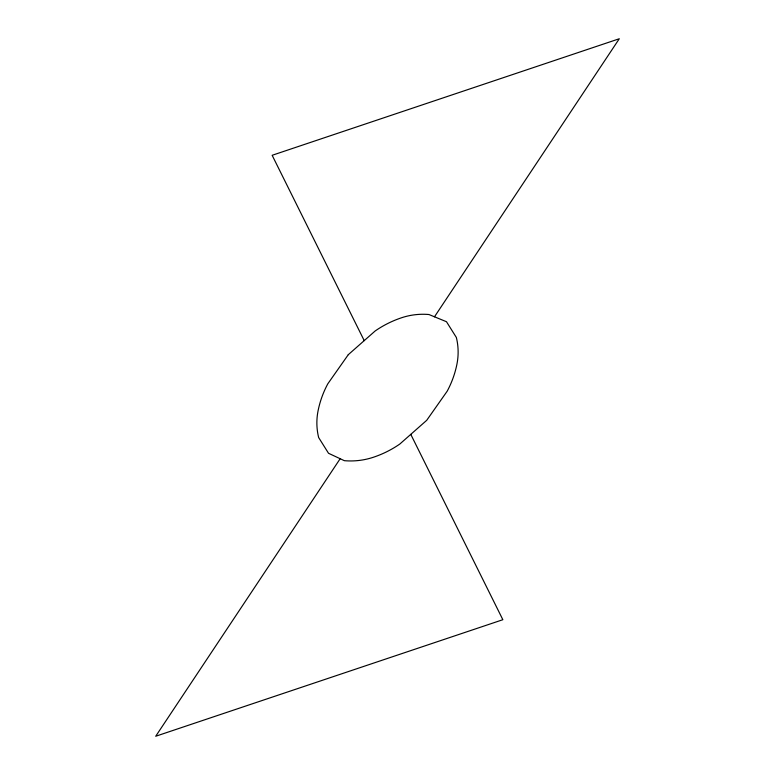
<?xml version="1.0" encoding="UTF-8"?>
<svg xmlns="http://www.w3.org/2000/svg" width="775" height="775" viewBox="0 0 775 775"><rect width="100%" height="100%" fill="white"/><g stroke="black" fill="none" stroke-linecap="round" stroke-linejoin="round"><path stroke-width="1.16" d="M340.167 458.722L155.707 736.25L502.849 619.709L410.779 434.368M434.484 316.801L619.293 38.75L272.151 155.291L364.221 340.632M348.285 354.688L327.825 383.79A102.794 99.336 -2 0 0 318.07 410.808A65.633 63.424 -2 0 0 318.651 437.546L328.522 453.278L344.352 460.679A69.692 67.347 -2 0 0 373.531 457.211A102.794 99.336 -2 0 0 399.823 444.036L426.715 420.312L447.175 391.21A102.794 99.336 -2 0 0 456.93 364.192A65.633 63.424 -2 0 0 456.349 337.454L446.478 321.722L428.953 314.524A65.633 63.424 -2 0 0 401.469 317.789A102.794 99.336 -2 0 0 375.177 330.964L348.285 354.688"/></g></svg>
